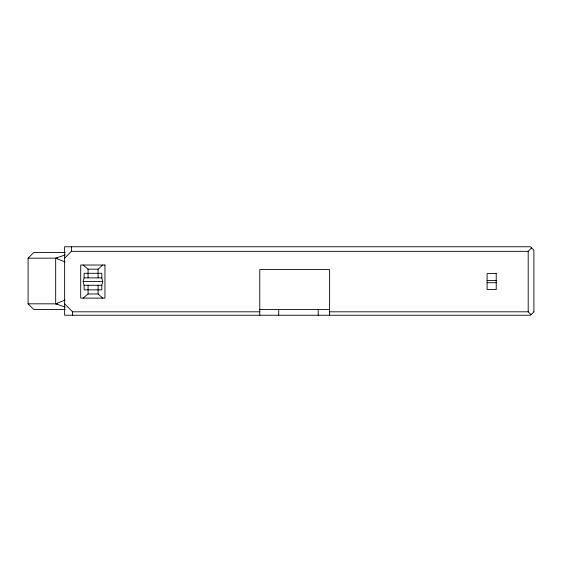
<?xml version="1.0" encoding="UTF-8"?>
<svg xmlns="http://www.w3.org/2000/svg" width="562" height="562" viewBox="0 0 562 562"><rect width="100%" height="100%" fill="white"/><g stroke="black" fill="none" stroke-linecap="round" stroke-linejoin="round"><path stroke-width="0.84" d="M101.799 285.278L102.72 281.569L101.799 277.86L101.799 273.294L84.096 273.294L84.096 277.86L83.106 281.569L84.096 285.278L84.096 289.844L101.799 289.844L101.799 285.278L84.096 285.278M65.269 309.529L33.804 309.529L28.1 303.824L28.1 258.176L33.804 252.471L65.269 252.471M64.616 258.176L71.465 251.326L528.196 251.326L531.617 247.905M83.106 265.025L88.065 269.163L98.104 269.163L102.72 265.025M83.106 298.12L88.065 293.982L98.104 293.982L102.72 298.12M65.276 254.916L55.673 258.176L55.673 303.824L65.108 300.024M28.1 258.176L57.64 258.176M84.096 277.86L101.799 277.86M487.092 280.431L496.225 280.431M83.106 281.569L102.72 281.569M487.092 282.714L496.225 282.714M28.1 303.824L57.64 303.824M259.77 309.529L329.613 309.529M64.616 303.824L72.603 311.812L259.77 311.812M329.613 311.812L528.196 311.812L531.048 314.664M55.673 303.824L65.276 307.084M55.673 258.176L65.108 261.976M528.196 251.326L528.196 311.812M329.613 315.24L329.613 269.584L259.77 269.584L259.77 315.24M318.204 309.529L318.204 315.24M278.717 309.529L278.717 315.24M98.104 269.163L98.104 277.86M98.104 285.278L98.104 293.982M88.065 269.163L88.065 277.86M88.065 285.278L88.065 293.982M72.603 311.812L72.603 315.24M71.465 246.76L71.465 251.326M533.9 311.812L530.479 315.24L64.616 315.24L64.616 246.76L530.479 246.76L533.9 250.188L533.9 311.812M104.961 265.025L80.703 265.025L80.703 298.12L104.961 298.12L104.961 265.025M496.225 273.582L487.092 273.582L487.092 289.556L496.225 289.556L496.225 273.582"/></g></svg>
